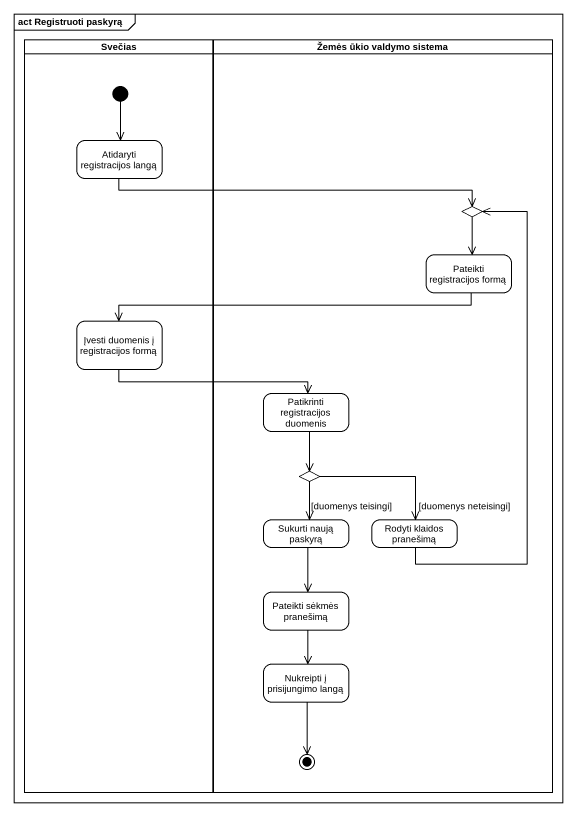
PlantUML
@startuml
mainframe act Registruoti paskyrą
hide empty description
state Svečias <<partition>> {
  state "Atidaryti registracijos langą" as Atidaryti_registracijos
  state "Įvesti duomenis į registracijos formą" as Įvesti_duomenis_į
  [*] --> Atidaryti_registracijos
}
state "Žemės ūkio valdymo sistema" as Žemės_ūkio_valdymo_sistema <<partition>> {
  state choice1 <<choice>>
  state "Pateikti registracijos formą" as Pateikti_registracijos_formą
  state "Patikrinti registracijos duomenis" as Patikrinti_registracijos
  state choice2 <<choice>>
  state "Sukurti naują paskyrą" as Sukurti_naują_paskyrą
  state "Rodyti klaidos pranešimą" as Rodyti_klaidos_pranešimą
  state "Pateikti sėkmės pranešimą" as Pateikti_sėkmės_pranešimą
  state "Nukreipti į prisijungimo langą" as Nukreipti_į_prisijungimo
  Nukreipti_į_prisijungimo --> [*]
}
Atidaryti_registracijos -right-> choice1
choice1 --> Pateikti_registracijos_formą
Pateikti_registracijos_formą -left-> Įvesti_duomenis_į
Įvesti_duomenis_į -right-> Patikrinti_registracijos
Patikrinti_registracijos --> choice2
choice2 --> Sukurti_naują_paskyrą : [duomenys teisingi]
choice2 -right-> Rodyti_klaidos_pranešimą : [duomenys neteisingi]
Sukurti_naują_paskyrą --> Pateikti_sėkmės_pranešimą
Rodyti_klaidos_pranešimą -up-> choice1
Pateikti_sėkmės_pranešimą --> Nukreipti_į_prisijungimo
@enduml
